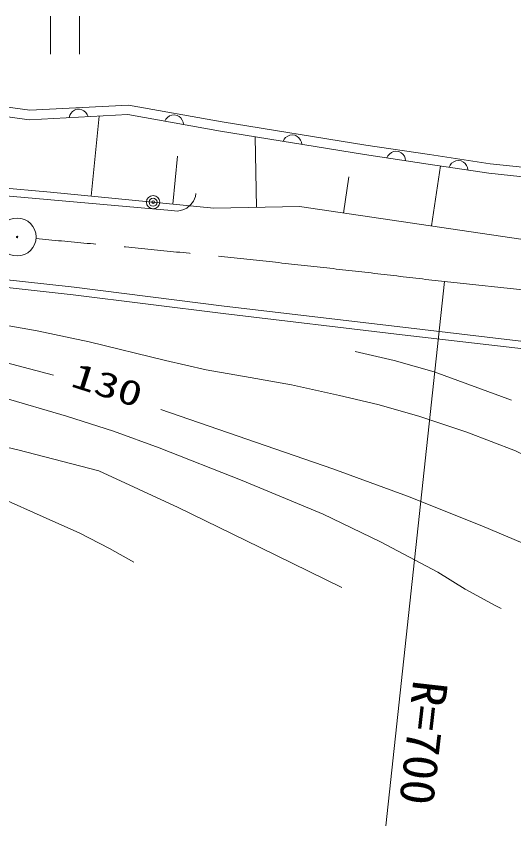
# Model space of a CAD drawing. Units: millimetres, scale not verified. Extents: x 40000 to 680000, y 20000 to 380000.
# Drawn here: x 163716 to 189959, y 246919 to 289579 of the extents above; entities that cross this region are included whole.
import ezdxf
from ezdxf.enums import TextEntityAlignment as Align

# ---------------------------------------------------------------- set-up
doc = ezdxf.new("R2010")
doc.units = ezdxf.units.MM
doc.header["$LTSCALE"] = 1000
doc.linetypes.add('CHAIN', pattern=[18.5, 12, -1.5, 3.5, -1.5])
for name, color, linetype, lineweight in [('M-BGD', 7, 'Continuous', 13), ('M-BMK', 2, 'CHAIN', 13), ('M-BMK-SRVR', 3, 'Continuous', 13), ('M-STR-HTXT', 7, 'Continuous', 13)]:
    doc.layers.add(name, color=color, linetype=linetype, lineweight=lineweight)
doc.styles.add('ＭＳ ゴシック', font='')
doc.styles.get('ＭＳ ゴシック').set_extended_font_data('MS Gothic')

msp = doc.modelspace()

# ---------------------------------------------------------------- linework, layer by layer
at = {"layer": 'M-BGD'}
for p, q in [((165534, 289579), (165534, 287579)), ((167054, 287579), (167054, 289579)), ((162069, 284949), (164430, 284628)), ((164430, 284628), (169633, 284897)), ((166689, 284565), (166594, 284460)), ((166786, 284630), (166689, 284565)), ((166904, 284676), (166786, 284630)), ((167063, 284684), (166904, 284676)), ((167185, 284650), (167063, 284684)), ((167288, 284596), (167185, 284650)), ((167393, 284501), (167288, 284596)), ((169633, 284897), (174574, 284006)), ((162014, 284452), (164409, 284126)), ((164409, 284126), (169601, 284395)), ((166540, 284357), (166506, 284235)), ((166594, 284460), (166540, 284357)), ((167458, 284404), (167393, 284501)), ((167504, 284286), (167458, 284404)), ((167675, 280090), (168089, 284316)), ((169601, 284395), (174489, 283513)), ((171614, 284154), (171553, 284043)), ((171691, 284241), (171614, 284154)), ((171807, 284322), (171691, 284241)), ((171916, 284363), (171807, 284322)), ((172041, 284382), (171916, 284363)), ((172198, 284353), (172041, 284382)), ((172309, 284292), (172198, 284353)), ((172397, 284216), (172309, 284292)), ((172478, 284100), (172397, 284216)), ((172519, 283990), (172478, 284100)), ((172537, 283865), (172519, 283990)), ((174574, 284006), (182149, 282782)), ((174489, 283513), (182076, 282287)), ((178038, 283264), (177923, 283181)), ((178146, 283307), (178038, 283264)), ((178271, 283328), (178146, 283307)), ((178429, 283302), (178271, 283328)), ((178541, 283244), (178429, 283302)), ((176394, 279502), (176321, 283217)), ((177848, 283092), (177789, 282980)), ((177923, 283181), (177848, 283092)), ((178630, 283168), (178541, 283244)), ((178713, 283054), (178630, 283168)), ((178756, 282945), (178713, 283054)), ((178776, 282821), (178756, 282945)), ((182149, 282782), (185517, 282284)), ((183617, 282443), (183510, 282399)), ((183742, 282465), (183617, 282443)), ((183900, 282442), (183742, 282465)), ((184013, 282385), (183900, 282442)), ((137900, 282355), (170906, 279429)), ((171979, 279669), (172227, 282202)), ((182076, 282287), (185443, 281789)), ((183322, 282224), (183265, 282111)), ((183396, 282314), (183322, 282224)), ((183510, 282399), (183396, 282314)), ((184103, 282311), (184013, 282385)), ((184187, 282197), (184103, 282311)), ((184232, 282090), (184187, 282197)), ((184254, 281965), (184232, 282090)), ((185517, 282284), (188706, 281806)), ((185443, 281789), (188643, 281310)), ((185624, 278526), (186088, 281693)), ((186606, 281736), (186548, 281624)), ((186680, 281826), (186606, 281736)), ((186794, 281911), (186680, 281826)), ((186901, 281955), (186794, 281911)), ((187026, 281977), (186901, 281955)), ((187184, 281953), (187026, 281977)), ((187297, 281896), (187184, 281953)), ((187387, 281822), (187297, 281896)), ((187471, 281708), (187387, 281822)), ((187516, 281600), (187471, 281708)), ((187537, 281476), (187516, 281600)), ((188706, 281806), (192581, 281396)), ((165522, 280301), (153308, 281410)), ((188643, 281310), (192528, 280899)), ((180980, 279206), (181260, 281116)), ((174131, 279458), (165522, 280301)), ((173172, 280072), (173071, 279840)), ((173186, 280231), (173172, 280072)), ((170906, 279429), (171902, 279341)), ((172717, 279469), (172507, 279368)), ((172933, 279651), (172717, 279469)), ((173071, 279840), (172933, 279651)), ((178657, 279547), (174131, 279458)), ((192591, 277505), (178657, 279547)), ((172221, 279313), (171902, 279341)), ((172507, 279368), (172221, 279313)), ((166773, 275298), (161499, 275879)), ((166729, 274900), (161457, 275481)), ((174684, 274306), (166773, 275298)), ((174634, 273909), (166729, 274900)), ((184112, 273193), (174684, 274306)), ((184065, 272796), (174634, 273909)), ((203039, 270968), (184112, 273193)), ((202995, 270570), (184065, 272796))]:
    msp.add_line(p, q, dxfattribs=at)
for points in [[(154770, 274345), (158553, 273942), (162319, 273440), (164822, 273000), (167558, 272412), (171595, 271429)], [(159781, 272125), (159781, 272125), (162543, 271492), (165692, 270666)], [(181587, 271912), (183641, 271440), (185758, 270840), (189830, 269345)], [(171595, 271429), (173741, 270945), (176055, 270535), (178236, 270151), (180775, 269592), (182789, 269120), (184958, 268497), (187482, 267656), (190055, 266670), (191677, 265887), (193102, 265083), (201239, 259929), (205815, 256656)], [(163017, 269479), (166376, 268503), (168854, 267713), (171263, 266829), (175626, 265121), (179899, 263333), (182931, 261875), (185959, 260292), (187401, 259381), (188981, 258519), (189290, 258361)], [(171339, 268858), (180417, 265729), (184360, 264281), (188275, 262732), (191223, 261485), (194079, 260156), (199210, 257034)], [(154718, 268745), (159222, 267804), (163804, 266737), (168082, 265622)], [(168082, 265622), (172259, 263695), (176554, 261600), (180893, 259483)], [(162423, 264412), (165657, 262968), (167038, 262359), (168636, 261532), (169919, 260810)]]:
    msp.add_lwpolyline(points, dxfattribs=at)
for radius in [350, 210, 70]:
    msp.add_circle((170937, 279778), radius, dxfattribs=at)
at = {"layer": 'M-BMK'}
msp.add_line((186311, 275591), (216155, 272467), dxfattribs=at)
msp.add_arc((102348, -419355), 700000, 83.1109, 84.88459, dxfattribs=at)
at = {"layer": 'M-BMK-SRVR'}
for radius in [1000, 40]:
    msp.add_circle((163765, 277945), radius, dxfattribs=at)
at = {"layer": 'M-STR-HTXT'}
msp.add_line((183211, 246919), (186311, 275591), dxfattribs=at)

# ---------------------------------------------------------------- texts
at = {"layer": 'M-BGD', "style": 'ＭＳ ゴシック', "width": 1.4}
msp.add_text('130', height=1320, rotation=342.2, dxfattribs=at).set_placement((166405, 269717), align=Align.BOTTOM_LEFT)
at = {"layer": 'M-STR-HTXT', "style": 'ＭＳ ゴシック', "width": 1.05}
msp.add_text('R=700', height=1833, rotation=263.5, dxfattribs=at).set_placement((184118, 254708), align=Align.BOTTOM_LEFT)

doc.saveas('drawing.dxf')
